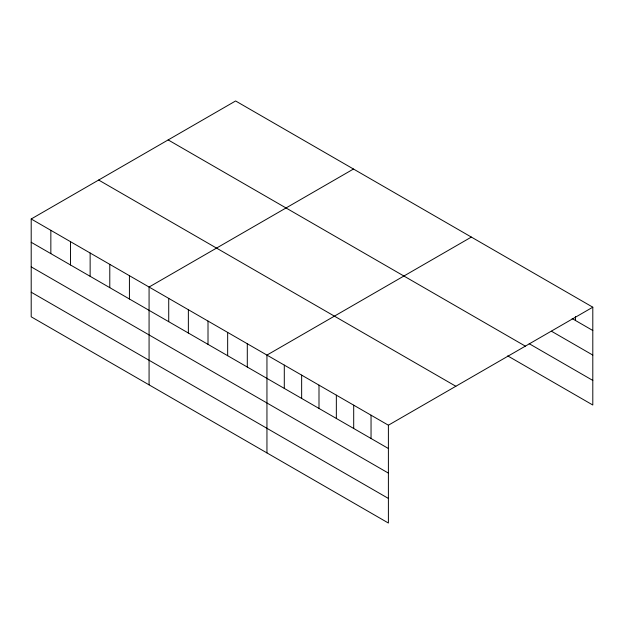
<?xml version="1.0" encoding="UTF-8"?>
<svg xmlns="http://www.w3.org/2000/svg" width="624" height="624" viewBox="0 0 624 624"><rect width="100%" height="100%" fill="white"/><g stroke="black" fill="none" stroke-linecap="round" stroke-linejoin="round"><path stroke-width="0.94" d="M31.2 218.985L388.393 425.209L388.393 523.029L31.2 316.805L31.2 218.985L235.607 100.971L592.8 307.195L592.8 405.015L507.702 355.883M353.48 169.026L149.074 287.04L149.074 384.86M471.354 237.081L266.947 355.095L266.947 452.907M388.393 425.209L592.8 307.195M572.146 318.575L592.8 330.502M551.491 331.243L592.8 355.087M529.183 343.699L592.8 380.422M168.152 139.916L525.346 346.141M98.654 180.04L455.848 386.264M31.2 242.284L388.393 448.508M31.2 266.877L388.393 473.101M31.2 292.211L388.393 498.436M575.453 316.602L575.453 320.479M371.046 415.194L371.046 438.493M353.699 405.179L353.699 428.477M336.344 395.164L336.344 418.462M318.997 385.141L318.997 408.447M301.649 375.125L301.649 398.424M284.294 365.11L284.294 388.409M247.299 343.754L247.299 367.052M227.659 332.405L227.659 355.711M208.01 321.064L208.01 344.37M188.362 309.722L188.362 333.021M168.722 298.381L168.722 321.68M129.425 275.699L129.425 298.997M109.785 264.358L109.785 287.656M90.137 253.009L90.137 276.315M70.489 241.667L70.489 264.974M50.848 230.326L50.848 253.625"/></g></svg>
